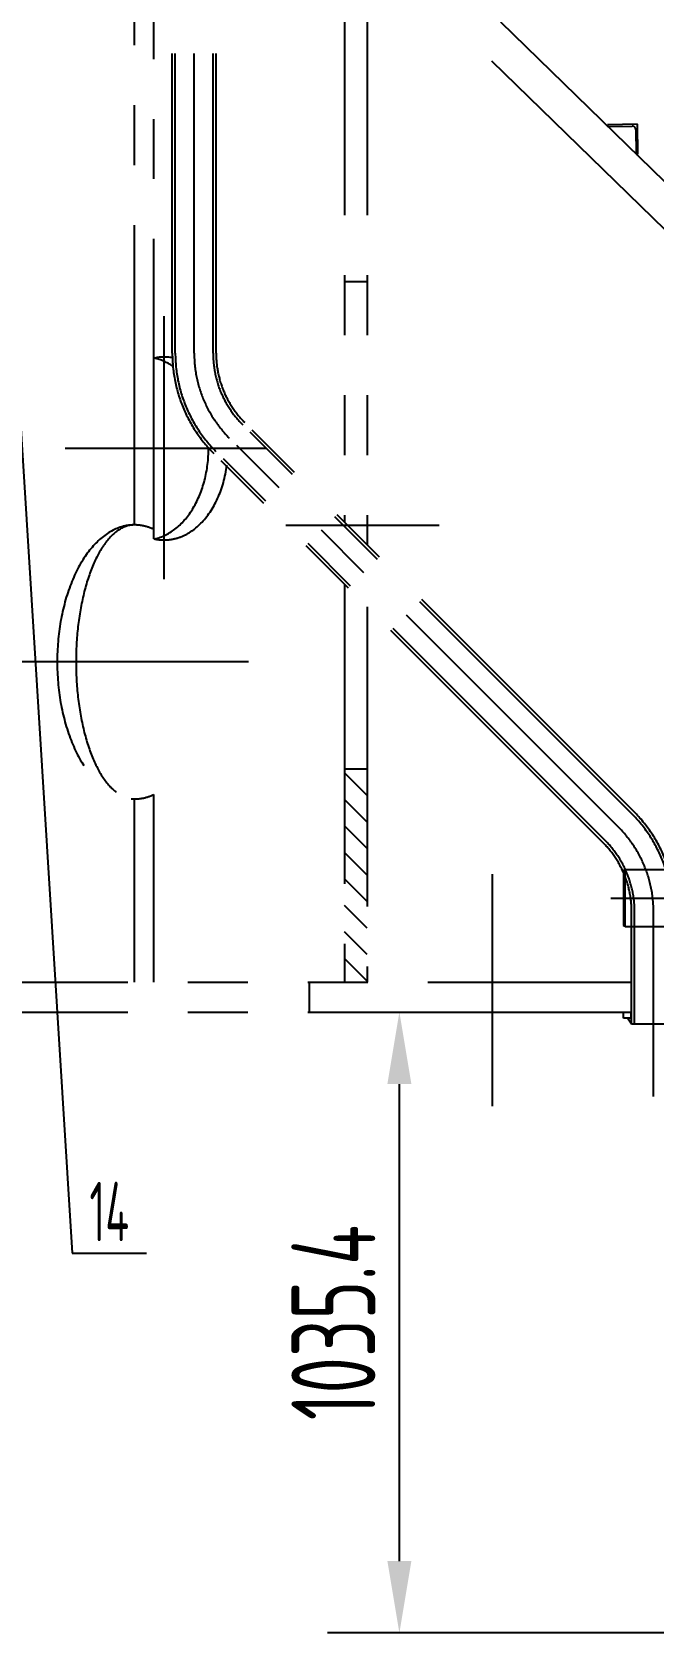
# Model space of a CAD drawing. Header units: millimetres. Extents: x 0 to 16800, y -462 to 11880.
# Drawn here: x 12472 to 13509, y 4685 to 7355 of the extents above; entities that cross this region are included whole.
import ezdxf
from ezdxf.enums import TextEntityAlignment as Align

# ---------------------------------------------------------------- set-up
doc = ezdxf.new("R2010")
doc.units = ezdxf.units.MM
doc.header["$LTSCALE"] = 400
doc.linetypes.add('G', pattern=[2, 1.25, -0.25, 0.25, -0.25])
doc.linetypes.add('K', pattern=[2.5, 1.25, -0.25, 0.25, -0.25, 0.25, -0.25])
for name, color, linetype in [('02', 1, 'Continuous'), ('05', 4, 'G'), ('07', 6, 'K'), ('08', 1, 'Continuous'), ('11', 3, 'Continuous')]:
    doc.layers.add(name, color=color, linetype=linetype)
doc.styles.get("Standard").update_dxf_attribs({"font": 'isocp', "width": 0.707, "bigfont": 'intecad.shx'})
doc.dimstyles.new('INTE', dxfattribs={"dimscale": 40, "dimtxt": 3.5, "dimasz": 3, "dimexe": 3, "dimexo": 0, "dimgap": 1, "dimtad": 1, "dimdec": 1, "dimdsep": 46, "dimtxsty": 'Standard', "dimcen": 0, "dimclrd": 1, "dimclre": 1, "dimclrt": 3, "dimaunit": 1, "dimadec": 0, "dimazin": 0, "dimtfac": 1, "dimtdec": 1, "dimtmove": 0, "dimatfit": 0, "dimfxl": 1, "dimarcsym": 0})

# ---------------------------------------------------------------- blocks, each defined once
blk = doc.blocks.new('rererwer')
at = {"layer": '07', "linetype": 'K'}
h = blk.add_hatch(color=6, dxfattribs=at)
h.paths.add_polyline_path([(40428.4, 25295.1), (40421.6, 25295.1), (40428.4, 25285.1)])
h.paths.add_polyline_path([(40508.7, 25295.1), (40501.4, 25295.1), (40501.4, 25285.1)])
h.paths.add_polyline_path([(40575, 25305.1), (40564.9, 25305.1), (40564.9, 25295.1)])
at = {"layer": '07', "color": 6, "linetype": 'K'}
for p, q in [((39698.9, 26403.9), (39698.9, 27301.4)), ((39662.4, 26403.9), (39662.4, 27174.1)), ((39667.4, 26403.9), (39667.4, 27174.1)), ((39730.4, 26403.9), (39730.4, 27174.1)), ((39735.4, 26403.9), (39735.4, 27174.1)), ((39599.1, 26117.6), (39599.1, 27134.1)), ((39631.4, 26094.6), (39631.4, 27134.1)), ((39949.4, 27134.1), (39949.4, 26122.2)), ((39987.4, 27134.1), (39987.4, 26084.2)), ((40568.5, 26607), (40018.2, 27143.5)), ((40553.4, 26542.1), (39987.4, 27093.9)), ((40437.9, 26785.9), (40387.9, 26785.1)), ((40387.9, 26785.1), (40388, 26783.6)), ((40389.5, 26782.1), (40429.5, 26782.7)), ((40438.7, 26735.9), (40437.9, 26785.9)), ((40435.1, 26777.3), (40435.7, 26736.8)), ((40438.7, 26735.9), (40436.7, 26735.8)), ((39949.4, 26523.6), (39987.4, 26523.6)), ((39648.8, 26027.2), (39648.8, 26466)), ((40428.6, 25635.9), (39779.7, 26284.8)), ((40432.1, 25639.5), (39783.3, 26288.3)), ((40406.3, 25613.7), (39757.4, 26262.5)), ((39819.6, 26245.1), (39483.9, 26245.1)), ((40380.5, 25587.9), (39731.6, 26236.7)), ((40384, 25591.4), (39735.2, 26240.2)), ((39599.1, 26117.6), (39599.1, 26174.8)), ((39851.7, 26117.1), (40107.5, 26117.1)), ((39949.4, 26019), (39949.4, 25355.1)), ((39987.4, 25981), (39987.4, 25355.1)), ((39789.5, 25889.1), (39391.9, 25889.1)), ((39949.4, 25710.6), (39987.4, 25710.6)), ((39599.1, 25594.8), (39599.1, 25660.6)), ((39599.1, 25355.1), (39599.1, 25660.6)), ((39631.4, 25355.1), (39631.4, 25667.9)), ((40196.4, 25148.5), (40196.4, 25535.2)), ((40428.4, 25285.1), (40428.4, 25472.3)), ((40433.4, 25285.1), (40433.4, 25472.3)), ((40464.9, 25164.4), (40464.9, 25472.3)), ((35088.4, 25355.1), (40428.4, 25355.1)), ((39891.4, 25305.1), (39891.4, 25355.1)), ((35088.4, 25305.1), (40428.4, 25305.1)), ((40414.9, 25295.1), (40414.9, 25305.1)), ((40428.4, 25295.1), (40414.9, 25295.1)), ((40428.4, 25285.1), (40421.6, 25295.1)), ((40427.4, 25295.1), (40427.4, 25305.1)), ((40501.4, 25285.1), (40428.4, 25285.1))]:
    blk.add_line(p, q, dxfattribs=at)
for centre, radius, start, end in [((40389.5, 26783.6), 1.52, 180.9157, 270.9157), ((40429.6, 26777.2), 5.5, 0.9157, 90.7939), ((40436.7, 26736.8), 0.99, 181.1778, 270.9157), ((39898.9, 26403.9), 236.5, 180, 225), ((39898.9, 26403.9), 231.5, 180, 225), ((39898.9, 26403.9), 200, 180, 225), ((39898.9, 26403.9), 168.5, 180, 225), ((39898.9, 26403.9), 163.5, 180, 225), ((40264.9, 25472.3), 231.5, 0, 45), ((40264.9, 25472.3), 236.5, 0, 45), ((40264.9, 25472.3), 200, 0, 45), ((40264.9, 25472.3), 163.5, 0, 45), ((40264.9, 25472.3), 168.5, 0, 45)]:
    blk.add_arc(centre, radius, start, end, dxfattribs=at)
for centre, major_axis, ratio, start_param, end_param in [((39648.8, 26245.1), (0, -152.5), 0.697594, 9.295339, 9.589018), ((39616.5, 26245.1), (0, -152.5), 0.69754, 2.685362, 2.98949), ((39616.5, 26245.1), (0, -152.5), 0.69754, 0.152102, 1.576279), ((39648.8, 26245.1), (0, -152.5), 0.697594, 6.118945, 7.671895), ((39599.1, 25889.1), (0, 228.5), 0.563041, -0.253166, 3.394758), ((39599.1, 25889.1), (0, 228.5), 0.42561, 0, 3.141593)]:
    blk.add_ellipse(centre, major_axis=major_axis, ratio=ratio, start_param=start_param, end_param=end_param, dxfattribs=at)
blk = doc.blocks.new('*D49')
at = {"layer": '08', "color": 1, "lineweight": -2}
for p, q in [((12477.8, 7651), (15856.2, 7651)), ((15736.2, 5840.7), (15736.2, 7531)), ((14180, 5720.7), (15856.2, 5720.7))]:
    blk.add_line(p, q, dxfattribs=at)
at = {"layer": '08', "color": 1}
for points in [[(15716.2, 7531), (15756.2, 7531), (15736.2, 7651)], [(15716.2, 5840.7), (15756.2, 5840.7), (15736.2, 5720.7)]]:
    blk.add_solid(points, dxfattribs=at)
at = {"layer": 'Defpoints', "color": 0}
for p in [(12477.8, 7651), (15736.2, 7651), (14180, 5720.7)]:
    blk.add_point(p, dxfattribs=at)
at = {"layer": '08', "color": 3, "insert": (15626.2, 6685.9), "char_height": 140, "attachment_point": 5, "rotation": 90}
blk.add_mtext('1930.3', dxfattribs=at)
blk = doc.blocks.new('werwer')
at = {"layer": '07', "color": 6, "linetype": 'K'}
for p, q in [((9141.7, 14071.9), (9179.7, 14071.9)), ((9179.7, 14071.6), (9179.5, 14071.9)), ((9179.7, 14027.4), (9141.7, 14065.4)), ((9179.7, 13983.2), (9141.7, 14021.2)), ((9179.7, 13939), (9141.7, 13977)), ((9179.7, 13894.8), (9141.7, 13932.8)), ((9179.7, 13850.6), (9141.7, 13888.6)), ((9610.2, 13904.2), (9607.2, 13902.4)), ((9607.2, 13902.4), (9607.2, 13810.9)), ((9610.2, 13904.2), (11184.2, 13904.2)), ((9610.2, 13809.2), (9610.2, 13904.2)), ((9179.7, 13806.4), (9141.7, 13844.4)), ((9586, 13856.7), (11497.4, 13856.7)), ((9610.2, 13809.2), (9607.2, 13810.9)), ((9610.2, 13809.2), (11184.2, 13809.2)), ((9179.7, 13762.2), (9141.7, 13800.2)), ((9179.7, 13718), (9141.7, 13756))]:
    blk.add_line(p, q, dxfattribs=at)
blk = doc.blocks.new('*D68')
at = {"layer": '08', "color": 1, "lineweight": -2}
for p, q in [((12934.8, 5720.7), (13204.5, 5720.7)), ((13084.5, 4805.3), (13084.5, 5600.7)), ((14359.2, 4685.3), (12964.5, 4685.3))]:
    blk.add_line(p, q, dxfattribs=at)
at = {"layer": '08', "color": 1}
for points in [[(13064.5, 5600.7), (13104.5, 5600.7), (13084.5, 5720.7)], [(13064.5, 4805.3), (13104.5, 4805.3), (13084.5, 4685.3)]]:
    blk.add_solid(points, dxfattribs=at)
at = {"layer": 'Defpoints', "color": 0}
for p in [(12934.8, 5720.7), (13084.5, 5720.7), (14359.2, 4685.3)]:
    blk.add_point(p, dxfattribs=at)
at = {"layer": '08', "color": 3, "insert": (12974.5, 5203), "char_height": 140, "attachment_point": 5, "rotation": 90}
blk.add_mtext('1035.4', dxfattribs=at)

msp = doc.modelspace()

# ---------------------------------------------------------------- linework, layer by layer
at = {"layer": '02'}
for p, q in [((12386.05, 7768.5), (12538.73, 5318.6)), ((12538.73, 5318.6), (12662.73, 5318.6))]:
    msp.add_line(p, q, dxfattribs=at)

# ---------------------------------------------------------------- block references
at = {"layer": '05'}
for name, p in [('rererwer', (-26956.58, -19584.38)), ('werwer', (3851.05, -7945.64))]:
    msp.add_blockref(name, p, dxfattribs=at)

# ---------------------------------------------------------------- texts
at = {"layer": '11', "width": 0.578769}
msp.add_text('14', height=98.995, dxfattribs=at).set_placement((12567.78, 5338.6), (12633.67, 5338.6), align=Align.FIT)

# ---------------------------------------------------------------- dimensions: what is measured, and where the dimension line sits
at = {"layer": '08'}
for base, p1, p2, picture, middle in [((15736.17, 7651.02), (14179.99, 5720.72), (12477.79, 7651.02), '*D49', (15626.17, 6685.87)), ((13084.52, 5720.72), (14359.16, 4685.32), (12934.79, 5720.72), '*D68', (12974.52, 5203.02))]:
    dim = msp.add_linear_dim(base=base, p1=p1, p2=p2, angle=90, dimstyle='INTE', dxfattribs=at)
    dim.commit()
    dim.dimension.update_dxf_attribs({"geometry": picture, "text_midpoint": middle})

doc.saveas('drawing.dxf')
